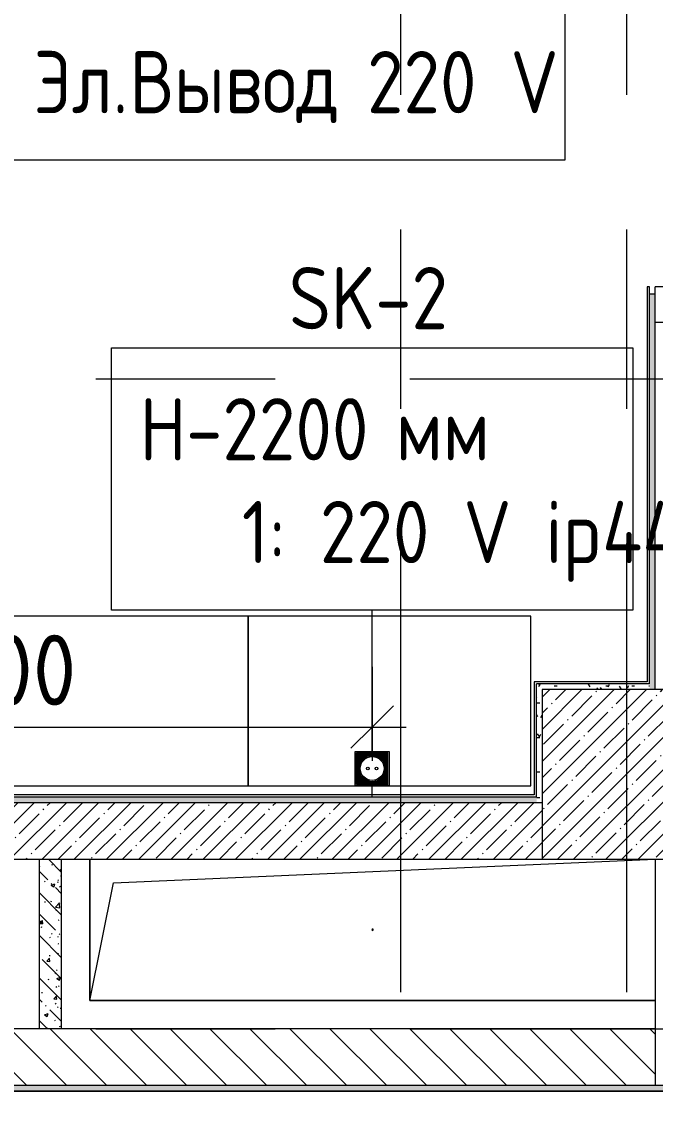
# Model space of a CAD drawing. Header units: millimetres. Extents: x 35881 to 234190, y -8553 to 29063.
# Drawn here: x 64319 to 66560, y 10812 to 14663 of the extents above; entities that cross this region are included whole.
import ezdxf

# ---------------------------------------------------------------- set-up
doc = ezdxf.new("R2010")
doc.units = ezdxf.units.MM
doc.linetypes.add('Осевая', pattern=[3175, 635, -476.25, 1587.5, -476.25])
for name, color, linetype, lineweight in [('A-ANNO-DIMS', 7, 'Continuous', 9), ('A-ANNO-DIMS-100', 7, 'Continuous', 9), ('A-DETL-GENF', 7, 'Continuous', 9), ('A-GENM', 7, 'Continuous', 9), ('A-WALL', 7, 'Continuous', 9), ('E-ELEC-FIXT-IDEN', 7, 'Continuous', 9), ('I-WALL', 7, 'Continuous', 9), ('S-COLS', 7, 'Continuous', 9), ('Оси-2', 7, 'Осевая', 9), ('Электрические приборы', 7, 'Continuous', 9)]:
    doc.layers.add(name, color=color, linetype=linetype, lineweight=lineweight)
for name, color, linetype, lineweight, true_color in [('A-WALL-1', 7, 'Continuous', 9, 0x3c3c3c), ('A-WALL-FNSH-1', 7, 'Continuous', 9, 0x3c3c3c), ('I-FURN-1', 7, 'Continuous', 9, 0xf0f0f0), ('Оси розеток', 7, 'Continuous', 9, 0xff1e23)]:
    doc.layers.add(name, color=color, linetype=linetype, lineweight=lineweight, true_color=true_color)
doc.styles.add('GOST Common', font='GOST_Common.ttf', dxfattribs={"width": 0.9, "height": 220})
doc.styles.add('ISOCPEUR', font='isocpeur.ttf', dxfattribs={"width": 0.9, "height": 250})
doc.dimstyles.new('ISO-2_5_0_9К_БОЛЬШОЙ', dxfattribs={"dimscale": 304.8, "dimtxt": 248.995294, "dimasz": 0.492126, "dimexe": 0.393701, "dimexo": 0.984252, "dimgap": 0, "dimtad": 1, "dimdec": 0, "dimrnd": 10, "dimzin": 0, "dimdsep": 46, "dimtxsty": 'ISOCPEUR', "dimblk1": 'OBLIQUE', "dimblk2": 'OBLIQUE', "dimsah": 1, "dimcen": 0.09, "dimdle": 0.393701, "dimazin": 0, "dimtfac": 1, "dimtdec": 4, "dimtix": 1, "dimtmove": 0, "dimatfit": 3, "dimfxl": 1, "dimtvp": 1, "dimtolj": 1, "dimtzin": 0, "dimarcsym": 2})
pattern_1 = [(0, (0, 0), (121.92, 30.48), [10.058, -81.382, 10.058, -81.382, -487.68]), (0, (0, 0), (121.92, 30.48), [-182.88, 10.058, -172.822, 10.058, -81.382, -213.36]), (0, (0, 0), (121.92, 30.48), [-457.2, 10.058, -50.902, 10.058, -142.342]), (120, (45.72, 15.24), (-87.356454, 90.345817), [10.058, -81.382, 10.058, -81.382, -487.68]), (120, (45.72, 15.24), (-87.356454, 90.345817), [-182.88, 10.058, -172.822, 10.058, -81.382, -213.36]), (120, (45.72, 15.24), (-87.356454, 90.345817), [-457.2, 10.058, -50.902, 10.058, -142.342]), (240, (60.96, 76.2), (-34.563546, -120.825817), [10.058, -81.382, 10.058, -81.382, -487.68]), (240, (60.96, 76.2), (-34.563546, -120.825817), [-182.88, 10.058, -172.822, 10.058, -81.382, -213.36]), (240, (60.96, 76.2), (-34.563546, -120.825817), [-457.2, 10.058, -50.902, 10.058, -142.342])]

# ---------------------------------------------------------------- blocks, each defined once
blk = doc.blocks.new('BSC_Колонна _Прямоугольная - 600х600-23205240-План размещения напольных электротехнических лючков и розеток 1 этажа в осях 12-23')
at = {"layer": 'S-COLS'}
h = blk.add_hatch(dxfattribs=at)
h.set_pattern_fill('FP_16', color=256, style=0, pattern_type=2)
h.set_pattern_definition([(45, (-66460, -12000), (-57.02463, 57.02463), []), (45, (-66402.975, -12000), (-57.02463, 57.02463), [100.806, -20.161, 3.353, -16.808])])
h.paths.add_polyline_path([(-300, -300), (300, -300), (300, 300), (-300, 300)])
for p, q in [((300, 300), (-300, 300)), ((-300, 300), (-300, -300)), ((300, -300), (300, 300)), ((-300, -300), (300, -300))]:
    blk.add_line(p, q, dxfattribs=at)
blk = doc.blocks.new('GM_Отверстие прямоугольное _в плите_ - Отверстие-21957768-План размещения напольных электротехнических лючков и розеток 1 этажа в осях 12-23')
at = {"layer": 'A-GENM'}
for p, q in [((-1000, -250), (-1000, 250)), ((-1000, 250), (-1000, -250)), ((-916.7, 166.7), (1000, 250)), ((-1000, -250), (-916.7, 166.7)), ((1000, -250), (-1000, -250)), ((-1000, -250), (1000, -250))]:
    blk.add_line(p, q, dxfattribs=at)
for start, end in [(360, 180), (180, 360)]:
    blk.add_arc((0, 0), 2.5, start, end, dxfattribs=at)
blk = doc.blocks.new('Стол базовый прямоугольный - 1_13п-25625753-План размещения напольных электротехнических лючков и розеток 1 этажа в осях 12-23')
at = {"layer": 'I-FURN-1'}
for p, q in [((750, 300), (-750, 300)), ((-750, 300), (-750, -300)), ((750, -300), (750, 300)), ((-750, -300), (750, -300))]:
    blk.add_line(p, q, dxfattribs=at)
blk = doc.blocks.new('Стол базовый прямоугольный - 1_8п-25625871-План размещения напольных электротехнических лючков и розеток 1 этажа в осях 12-23')
at = {"layer": 'I-FURN-1'}
for p, q in [((500, 300), (-500, 300)), ((-500, 300), (-500, -300)), ((500, -300), (500, 300)), ((-500, -300), (500, -300))]:
    blk.add_line(p, q, dxfattribs=at)
blk = doc.blocks.new('Блок Розеток и Выключателей - Блок Розеток и Выключателей_SK2-27368969-План размещения напольных электротехнических лючков и розеток 1 этажа в осях 12-23')
at = {"layer": 'A-DETL-GENF'}
for p, q in [((-60, -40), (60, -40)), ((-60, -160), (-60, -40)), ((-55.2, -44.8), (-55.2, -155.2)), ((55.2, -44.8), (-55.2, -44.8)), ((-52.8, -47.2), (-52.8, -152.8)), ((52.8, -47.2), (-52.8, -47.2)), ((50.4, -49.6), (-50.4, -49.6)), ((-50.4, -49.6), (-50.4, -150.4)), ((48, -52), (-48, -52)), ((-48, -52), (-48, -148)), ((45.6, -54.4), (-45.6, -54.4)), ((-45.6, -54.4), (-45.6, -145.6)), ((-9.6, -56.8), (-43.2, -56.8)), ((-43.2, -56.8), (-43.2, -92.8)), ((-16.8, -59.2), (-40.8, -59.2)), ((-40.8, -59.2), (-40.8, -83.2)), ((-21.6, -61.6), (-38.4, -61.6)), ((-38.4, -61.6), (-38.4, -78.4)), ((-26.4, -64), (-36, -64)), ((-36, -64), (-36, -73.6)), ((-28.8, -66.4), (-33.6, -66.4)), ((-33.6, -66.4), (-33.6, -71.2)), ((9.6, -56.8), (43.2, -56.8)), ((16.8, -59.2), (40.8, -59.2)), ((21.6, -61.6), (38.4, -61.6)), ((26.4, -64), (36, -64)), ((28.8, -66.4), (33.6, -66.4)), ((33.6, -66.4), (33.6, -71.2)), ((36, -64), (36, -73.6)), ((38.4, -61.6), (38.4, -78.4)), ((40.8, -59.2), (40.8, -83.2)), ((43.2, -56.8), (43.2, -92.8)), ((45.6, -54.4), (45.6, -145.6)), ((48, -52), (48, -148)), ((50.4, -49.6), (50.4, -150.4)), ((52.8, -47.2), (52.8, -152.8)), ((55.2, -44.8), (55.2, -155.2)), ((60, -40), (60, -160)), ((-43.2, -143.2), (-43.2, -107.2)), ((43.2, -143.2), (43.2, -107.2)), ((52.8, -152.8), (-52.8, -152.8)), ((50.4, -150.4), (-50.4, -150.4)), ((48, -148), (-48, -148)), ((45.6, -145.6), (-45.6, -145.6)), ((-9.6, -143.2), (-43.2, -143.2)), ((-40.8, -140.8), (-40.8, -116.8)), ((-16.8, -140.8), (-40.8, -140.8)), ((-38.4, -138.4), (-38.4, -121.6)), ((-21.6, -138.4), (-38.4, -138.4)), ((-36, -136), (-36, -126.4)), ((-26.4, -136), (-36, -136)), ((-33.6, -133.6), (-33.6, -128.8)), ((-28.8, -133.6), (-33.6, -133.6)), ((9.6, -143.2), (43.2, -143.2)), ((16.8, -140.8), (40.8, -140.8)), ((21.6, -138.4), (38.4, -138.4)), ((26.4, -136), (36, -136)), ((28.8, -133.6), (33.6, -133.6)), ((33.6, -133.6), (33.6, -128.8)), ((36, -136), (36, -126.4)), ((38.4, -138.4), (38.4, -121.6)), ((40.8, -140.8), (40.8, -116.8)), ((60, -160), (-60, -160)), ((55.2, -155.2), (-55.2, -155.2))]:
    blk.add_line(p, q, dxfattribs=at)
for centre, radius in [((0, -100), 42), ((-15.6, -100), 4.8), ((15.6, -100), 4.8)]:
    blk.add_circle(centre, radius, dxfattribs=at)
at = {"layer": 'Оси розеток'}
blk.add_line((0, 0), (0, -40), dxfattribs=at)
blk = doc.blocks.new('DIMBLOCK46-План размещения напольных электротехнических лючков и розеток 1 этажа в осях 12-23')
at = {"layer": 'A-ANNO-DIMS-100'}
for p, q in [((62858.6, 12381), (62858.6, 12047.5)), ((62858.6, 12167.5), (62858.6, 12381)), ((65558.6, 12381), (65558.6, 12047.5)), ((65558.6, 12167.5), (65558.6, 12381)), ((62738.6, 12167.5), (65678.6, 12167.5))]:
    blk.add_line(p, q, dxfattribs=at)
at = {"layer": 'A-ANNO-DIMS-100', "lineweight": 20}
for p, q in [((62858.6, 12167.5), (62933.6, 12242.5)), ((65558.6, 12167.5), (65633.6, 12242.5)), ((62858.6, 12167.5), (62783.6, 12092.5)), ((65558.6, 12167.5), (65483.6, 12092.5))]:
    blk.add_line(p, q, dxfattribs=at)
at = {"layer": 'A-ANNO-DIMS-100', "color": 0, "insert": (63892.6, 12494.2), "char_height": 250, "width": 758.478, "attachment_point": 1, "line_spacing_factor": 1.149209, "style": 'ISOCPEUR'}
blk.add_mtext('2700', dxfattribs=at)
blk = doc.blocks.new('_Oblique')
at = {"color": 0, "linetype": 'ByBlock', "lineweight": -2}
blk.add_line((-0.5, -0.5), (0.5, 0.5), dxfattribs=at)

msp = doc.modelspace()

# ---------------------------------------------------------------- hatches: boundary and pattern name
at = {"layer": 'I-WALL'}
h = msp.add_hatch(dxfattribs=at)
h.set_pattern_fill('FP_58', color=256, style=0, pattern_type=2)
h.set_pattern_definition(pattern_1)
h.paths.add_polyline_path([(66540, 12300), (66560, 12300), (66560, 13700), (66540, 13700), (66540, 12320)])
h.paths.add_polyline_path([(66560, 14850), (66560, 15530), (66540, 15530), (66540, 14850)])
h = msp.add_hatch(dxfattribs=at)
h.set_pattern_fill('FP_58', color=256, style=0, pattern_type=2)
h.set_pattern_definition(pattern_1)
h.paths.add_polyline_path([(66540, 12300), (66540, 12320), (66140, 12320), (66140, 12300), (66160, 12300)])
h = msp.add_hatch(dxfattribs=at)
h.set_pattern_fill('FP_58', color=256, style=0, pattern_type=2)
h.set_pattern_definition(pattern_1)
h.paths.add_polyline_path([(66160, 11900), (66160, 12300), (66140, 12300), (66140, 11900)])
h = msp.add_hatch(dxfattribs=at)
h.set_pattern_fill('FP_58', color=256, style=0, pattern_type=2)
h.set_pattern_definition(pattern_1)
h.paths.add_polyline_path([(62993.1, 11900), (66140, 11900), (66140, 11920), (60760, 11920), (60760, 11900), (62265.7, 11900)])
h = msp.add_hatch(dxfattribs=at)
h.set_pattern_fill('FP_1', color=256, style=0, pattern_type=2)
h.set_pattern_definition([(45, (0, 0), (-57.02463, 57.02463), []), (45, (57.025, 0), (-57.02463, 57.02463), [100.806, -20.161, 3.353, -16.808])])
h.paths.add_polyline_path([(64447.9, 11700), (66160, 11700), (66160, 11900), (60760, 11900), (60760, 11700), (64380, 11700)])
h = msp.add_hatch(dxfattribs=at)
h.set_pattern_fill('FP_22', color=256, style=0, pattern_type=2)
h.set_pattern_definition([(135, (0, 0), (-75.43415, -75.43415), [106.68, -17.78, 3.556, -17.78]), (135, (0, 75.39), (-75.43415, -75.43415), []), (50, (0, 0), (127.52922, -11.15758), [13.335, -146.685]), (355, (0, 0), (-24.66966, 133.74002), [10.668, -117.348]), (100.451, (10.63, -0.93), (102.85973, 122.58178), [11.333, -124.663]), (46.184, (0, 35.56), (189.75516, -29.43036), [20.002, -220.027]), (96.636, (15.81, 33.1), (166.1822, 173.1996), [17, -186.995]), (351.184, (0, 35.56), (166.18393, 173.1976), [16.002, -176.022]), (21, (17.78, 26.67), (106.13027, -71.58603), [13.335, -146.685]), (326, (17.78, 26.67), (43.26188, 128.93175), [10.668, -117.348]), (71.451, (26.62, 20.7), (149.39198, 57.34505), [11.333, -124.663]), (37.5, (0, 0), (2.162228, 59.188357), [3.353, -112.573, 3.353, -115.773, -117.792]), (37.5, (0, 0), (2.162228, 59.188357), [-235.052, 3.353, -114.44]), (7.5, (0, 0), (46.77386, 70.12615), [3.353, -64.567, 3.353, -109.906, -44.894]), (7.5, (0, 0), (46.77386, 70.12615), [-181.178, 3.353, -41.542]), (327.5, (-39.65, 0), (94.91367, -4.010093), [3.353, -41.097, 3.353, -135.331, -184.023]), (327.5, (-39.65, 0), (94.91367, -4.010093), [-183.134, 3.353, -180.67]), (317.5, (-57.43, 0), (103.69057, 17.79882), [3.353, -54.432, 3.353, -88.748, -130.683]), (317.5, (-57.43, 0), (103.69057, 17.79882), [-149.885, 3.353, -127.33])])
h.paths.add_polyline_path([(64380, 11100), (64460, 11100), (64460, 11700), (64380, 11700)])
h = msp.add_hatch(dxfattribs=at)
h.set_pattern_fill('FP_20', color=256, style=0, pattern_type=2)
h.set_pattern_definition([(135, (0, 0), (-70.71068, -70.71068), [])])
h.paths.add_polyline_path([(73540, 10900), (73540, 11100), (72929.8, 11100), (72929.8, 10900), (73176.6, 10900)])
h.paths.add_polyline_path([(71979.8, 10900), (71979.8, 11100), (69618.8, 11100), (69618.8, 10900), (71721.8, 10900)])
h.paths.add_polyline_path([(68668.8, 10900), (68668.8, 11100), (66760, 11100), (66760, 10900), (67357.5, 10900)])
h.paths.add_polyline_path([(66560, 10900), (66560, 11100), (62160, 11100), (62160, 10900), (65902.7, 10900)])
h = msp.add_hatch(dxfattribs=at)
h.set_pattern_fill('FP_58', color=256, style=0, pattern_type=2)
h.set_pattern_definition(pattern_1)
h.paths.add_polyline_path([(75358.8, 10880), (75470, 10880), (75470, 10900), (72929.8, 10900), (72929.8, 10880), (74631.4, 10880)])
h.paths.add_polyline_path([(71979.8, 10880), (71979.8, 10900), (69618.8, 10900), (69618.8, 10880), (71721.8, 10880)])
h.paths.add_polyline_path([(68668.8, 10880), (68668.8, 10900), (62160, 10900), (62160, 10880), (67357.5, 10880)])
h.paths.add_polyline_path([(61960, 10880), (61960, 10900), (61940, 10900), (61940, 10880)])

# ---------------------------------------------------------------- linework, layer by layer
at = {"layer": 'A-WALL'}
for p, q in [((66540, 12320), (66540, 13700)), ((66540, 12320), (66140, 12320)), ((66140, 11920), (66140, 12300)), ((66140, 11920), (60780, 11920))]:
    msp.add_line(p, q, dxfattribs=at)
at = {"layer": 'A-WALL-1'}
for p, q in [((66660, 13725), (66560, 13725)), ((66560, 12300), (66560, 13725)), ((66560, 13700), (66540, 13700)), ((66560, 13600), (84490.7, 13600)), ((66160, 11900), (60760, 11900)), ((62160, 11700), (66160, 11700)), ((64380, 11700), (64380, 11100)), ((64460, 11100), (64460, 11700)), ((66560, 11700), (66560, 10900)), ((66560, 11100), (62160, 11100)), ((61940, 10880), (68668.8, 10880)), ((62160, 10900), (68668.8, 10900))]:
    msp.add_line(p, q, dxfattribs=at)
at = {"layer": 'A-WALL-FNSH-1'}
for p, q in [((66540, 13725), (66532, 13725)), ((66532, 13725), (66532, 12328)), ((66540, 13700), (66540, 13725)), ((66132, 12328), (66132, 11928)), ((66532, 12328), (66132, 12328)), ((66140, 12300), (66140, 12320)), ((66132, 11928), (60788, 11928)), ((61939, 10879), (68668.8, 10879))]:
    msp.add_line(p, q, dxfattribs=at)
at = {"layer": 'E-ELEC-FIXT-IDEN'}
msp.add_line((65558.6, 12081), (65558.6, 12581.2), dxfattribs=at)
at = {"layer": 'E-ELEC-FIXT-IDEN', "flags": 128}
for points in [[(64064.1, 15101.4), (66240.5, 15101.4), (66240.5, 14173.4), (64064.1, 14173.4)], [(64636.9, 13509.2), (66480.3, 13509.2), (66480.3, 12581.2), (64636.9, 12581.2)]]:
    msp.add_lwpolyline(points, close=True, dxfattribs=at)
at = {"layer": 'Оси-2'}
for p, q in [((65660, 593.7), (65660, 24898.1)), ((66460, 593.7), (66460, 24898.1)), ((39180.8, 13400), (81600, 13400)), ((39180.8, 11100), (82200, 11100))]:
    msp.add_line(p, q, dxfattribs=at)

# ---------------------------------------------------------------- block references
at = {"layer": 'A-GENM'}
msp.add_blockref('GM_Отверстие прямоугольное _в плите_ - Отверстие-21957768-План размещения напольных электротехнических лючков и розеток 1 этажа в осях 12-23', (65560, 11450), dxfattribs=at)
at = {"layer": 'I-FURN-1'}
for name, p in [('Стол базовый прямоугольный - 1_13п-25625753-План размещения напольных электротехнических лючков и розеток 1 этажа в осях 12-23', (64370, 12260)), ('Стол базовый прямоугольный - 1_8п-25625871-План размещения напольных электротехнических лючков и розеток 1 этажа в осях 12-23', (65620, 12260))]:
    msp.add_blockref(name, p, dxfattribs=at)
at = {"layer": 'S-COLS'}
msp.add_blockref('BSC_Колонна _Прямоугольная - 600х600-23205240-План размещения напольных электротехнических лючков и розеток 1 этажа в осях 12-23', (66460, 12000), dxfattribs=at)
at = {"layer": 'Электрические приборы', "rotation": 180}
msp.add_blockref('Блок Розеток и Выключателей - Блок Розеток и Выключателей_SK2-27368969-План размещения напольных электротехнических лючков и розеток 1 этажа в осях 12-23', (65558.6, 11921), dxfattribs=at)

# ---------------------------------------------------------------- texts
at = {"layer": 'E-ELEC-FIXT-IDEN', "char_height": 220, "attachment_point": 1, "style": 'GOST Common'}
for s, insert, width in [('Эл', (64360.5, 14559.9), 339.114), ('Вывод', (64699.8, 14559.9), 873.038), (' 220 V', (65420.2, 14559.9), 865.822), ('\\fGOST Common|b0|i0|c204|p34|;\\W.9;.', (64640.3, 14559.9), 72.152), ('SK-2', (65263.9, 13795.5), 707.088), ('H-2200 ', (64736.9, 13331.5), 1096.708), ('мм', (65641.8, 13331.5), 375.19), ('   1: 220 V ip44', (64736.9, 12967.7), 1984.177)]:
    msp.add_mtext(s, dxfattribs=dict(at, insert=insert, width=width))

# ---------------------------------------------------------------- dimensions: what is measured, and where the dimension line sits
at = {"layer": 'A-ANNO-DIMS'}
dim = msp.add_linear_dim(base=(65558.6, 12167.5), p1=(62858.6, 12081), p2=(65558.6, 12081), dimstyle='ISO-2_5_0_9К_БОЛЬШОЙ', override={"dimpost": '<>', "dimfxl": 2700}, dxfattribs=at)
dim.commit()
dim.dimension.update_dxf_attribs({"geometry": 'DIMBLOCK46-План размещения напольных электротехнических лючков и розеток 1 этажа в осях 12-23', "text_midpoint": (64208.6, 12292.5)})

doc.saveas('drawing.dxf')
